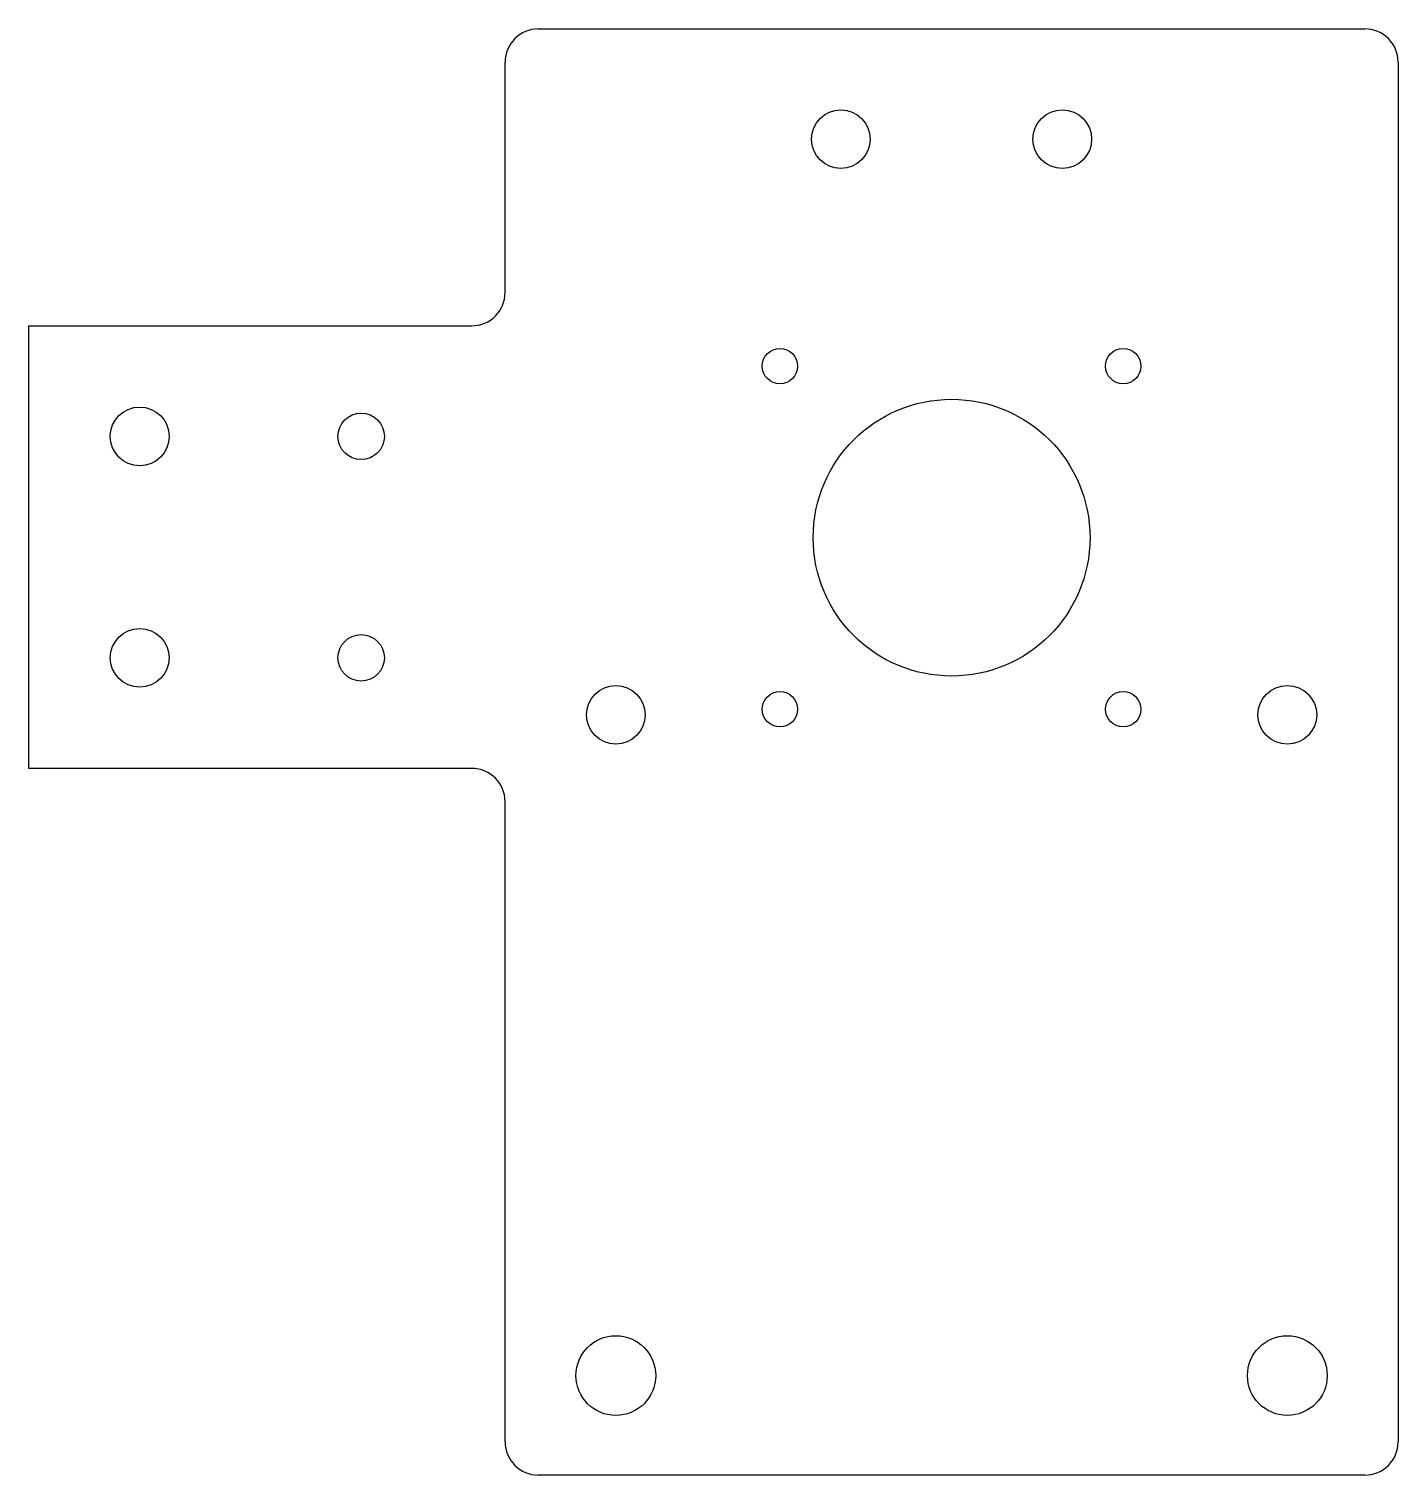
# Model space of a CAD drawing. Extents: x -54 to 70, y -101 to 30.
import ezdxf

# ---------------------------------------------------------------- set-up
doc = ezdxf.new("R2010")
doc.units = 0
doc.layers.add('Body012001001', color=7, linetype='CONTINUOUS')

msp = doc.modelspace()

# ---------------------------------------------------------------- linework, layer by layer
at = {"layer": 'Body012001001'}
for p, q in [((-7.5834, 30.0662), (67.0566, 30.0662)), ((-7.5834, 30.0662, 6), (67.0566, 30.0662, 6)), ((-7.5834, 30.0662), (-7.5834, 30.0662, 6)), ((-7.5834, 30.0662), (67.0566, 30.0662)), ((-7.5834, 30.0662, 6), (67.0566, 30.0662, 6)), ((-7.5834, 30.0662), (-7.5834, 30.0662, 6)), ((67.0566, 30.0662), (67.0566, 30.0662, 6)), ((67.0566, 30.0662), (67.0566, 30.0662, 6)), ((-10.5834, 6.25546), (-10.5834, 27.0662)), ((-10.5834, 6.25546, 6), (-10.5834, 27.0662, 6)), ((-10.5834, 27.0662), (-10.5834, 27.0662, 6)), ((-10.5834, 6.25546), (-10.5834, 27.0662)), ((-10.5834, 6.25546, 6), (-10.5834, 27.0662, 6)), ((-10.5834, 27.0662), (-10.5834, 27.0662, 6)), ((70.0566, 27.0662), (70.0566, -97.5802)), ((70.0566, 27.0662, 6), (70.0566, -97.5802, 6)), ((70.0566, 27.0662), (70.0566, 27.0662, 6)), ((70.0566, 27.0662), (70.0566, -97.5802)), ((70.0566, 27.0662, 6), (70.0566, -97.5802, 6)), ((70.0566, 27.0662), (70.0566, 27.0662, 6)), ((17.0866, 20.1055), (17.0866, 20.1055, 6)), ((17.0866, 20.1055), (17.0866, 20.1055, 6)), ((37.0866, 20.1055), (37.0866, 20.1055, 6)), ((37.0866, 20.1055), (37.0866, 20.1055, 6)), ((-10.5834, 6.25546), (-10.5834, 6.25546, 6)), ((-10.5834, 6.25546), (-10.5834, 6.25546, 6)), ((-53.5834, -36.7445), (-53.5834, 3.25546)), ((-53.5834, 3.25546), (-13.5834, 3.25546)), ((-53.5834, -36.7445, 6), (-53.5834, 3.25546, 6)), ((-53.5834, 3.25546, 6), (-13.5834, 3.25546, 6)), ((-53.5834, 3.25546), (-53.5834, 3.25546, 6)), ((-53.5834, -36.7445), (-53.5834, 3.25546)), ((-53.5834, -36.7445, 6), (-53.5834, 3.25546, 6)), ((-53.5834, 3.25546), (-53.5834, 3.25546, 6)), ((-53.5834, 3.25546), (-13.5834, 3.25546)), ((-53.5834, 3.25546, 6), (-13.5834, 3.25546, 6)), ((-13.5834, 3.25546), (-13.5834, 3.25546, 6)), ((-13.5834, 3.25546), (-13.5834, 3.25546, 6)), ((15.8366, -0.39454, 6), (15.8366, -0.39454)), ((15.8366, -0.39454, 6), (15.8366, -0.39454)), ((46.8366, -0.39454, 6), (46.8366, -0.39454)), ((46.8366, -0.39454, 6), (46.8366, -0.39454)), ((-40.9334, -6.74454, 6), (-40.9334, -6.74454)), ((-40.9334, -6.74454, 6), (-40.9334, -6.74454)), ((-21.4834, -6.74454, 6), (-21.4834, -6.74454)), ((-21.4834, -6.74454, 6), (-21.4834, -6.74454)), ((42.2366, -15.8945, 6), (42.2366, -15.8945)), ((42.2366, -15.8945, 6), (42.2366, -15.8945)), ((-40.9334, -26.7445, 6), (-40.9334, -26.7445)), ((-40.9334, -26.7445, 6), (-40.9334, -26.7445)), ((-21.4834, -26.7445, 6), (-21.4834, -26.7445)), ((-21.4834, -26.7445, 6), (-21.4834, -26.7445)), ((2.0666, -31.8945, 6), (2.0666, -31.8945)), ((2.0666, -31.8945, 6), (2.0666, -31.8945)), ((15.8366, -31.3945, 6), (15.8366, -31.3945)), ((15.8366, -31.3945, 6), (15.8366, -31.3945)), ((46.8366, -31.3945, 6), (46.8366, -31.3945)), ((46.8366, -31.3945, 6), (46.8366, -31.3945)), ((62.7066, -31.8945, 6), (62.7066, -31.8945)), ((62.7066, -31.8945, 6), (62.7066, -31.8945)), ((-13.5834, -36.7445), (-53.5834, -36.7445)), ((-13.5834, -36.7445, 6), (-53.5834, -36.7445, 6)), ((-53.5834, -36.7445), (-53.5834, -36.7445, 6)), ((-13.5834, -36.7445), (-53.5834, -36.7445)), ((-13.5834, -36.7445, 6), (-53.5834, -36.7445, 6)), ((-53.5834, -36.7445), (-53.5834, -36.7445, 6)), ((-13.5834, -36.7445), (-13.5834, -36.7445, 6)), ((-13.5834, -36.7445), (-13.5834, -36.7445, 6)), ((-10.5834, -39.7445), (-10.5834, -39.7445, 6)), ((-10.5834, -97.5802), (-10.5834, -39.7445)), ((-10.5834, -97.5802, 6), (-10.5834, -39.7445, 6)), ((-10.5834, -39.7445), (-10.5834, -39.7445, 6)), ((-10.5834, -97.5802), (-10.5834, -39.7445)), ((-10.5834, -97.5802, 6), (-10.5834, -39.7445, 6)), ((3.0166, -91.5945, 6), (3.0166, -91.5945)), ((3.0166, -91.5945, 6), (3.0166, -91.5945)), ((63.6566, -91.5945, 6), (63.6566, -91.5945)), ((63.6566, -91.5945, 6), (63.6566, -91.5945)), ((-10.5834, -97.5802), (-10.5834, -97.5802, 6)), ((-10.5834, -97.5802), (-10.5834, -97.5802, 6)), ((70.0566, -97.5802), (70.0566, -97.5802, 6)), ((70.0566, -97.5802), (70.0566, -97.5802, 6)), ((-7.5834, -100.58), (-7.5834, -100.58, 6)), ((67.0566, -100.58), (-7.5834, -100.58)), ((67.0566, -100.58, 6), (-7.5834, -100.58, 6)), ((-7.5834, -100.58), (-7.5834, -100.58, 6)), ((67.0566, -100.58), (-7.5834, -100.58)), ((67.0566, -100.58, 6), (-7.5834, -100.58, 6)), ((67.0566, -100.58), (67.0566, -100.58, 6)), ((67.0566, -100.58), (67.0566, -100.58, 6))]:
    msp.add_line(p, q, dxfattribs=at)
for centre, radius in [((19.7366, 20.1055), 2.65), ((19.7366, 20.1055), 2.65), ((19.7366, 20.1055), 2.65), ((19.7366, 20.1055), 2.65), ((39.7366, 20.1055), 2.65), ((39.7366, 20.1055), 2.65), ((39.7366, 20.1055), 2.65), ((39.7366, 20.1055), 2.65), ((14.2366, -0.39454), 1.6), ((14.2366, -0.39454), 1.6), ((14.2366, -0.39454), 1.6), ((14.2366, -0.39454), 1.6), ((45.2366, -0.39454), 1.6), ((45.2366, -0.39454), 1.6), ((45.2366, -0.39454), 1.6), ((45.2366, -0.39454), 1.6), ((29.7366, -15.8945), 12.5), ((29.7366, -15.8945), 12.5), ((29.7366, -15.8945), 12.5), ((29.7366, -15.8945), 12.5), ((-43.5834, -6.74454), 2.65), ((-43.5834, -6.74454), 2.65), ((-43.5834, -6.74454), 2.65), ((-43.5834, -6.74454), 2.65), ((-23.5834, -6.74454), 2.1), ((-23.5834, -6.74454), 2.1), ((-23.5834, -6.74454), 2.1), ((-23.5834, -6.74454), 2.1), ((-43.5834, -26.7445), 2.65), ((-43.5834, -26.7445), 2.65), ((-43.5834, -26.7445), 2.65), ((-43.5834, -26.7445), 2.65), ((-23.5834, -26.7445), 2.1), ((-23.5834, -26.7445), 2.1), ((-23.5834, -26.7445), 2.1), ((-23.5834, -26.7445), 2.1), ((-0.5834, -31.8945), 2.65), ((-0.5834, -31.8945), 2.65), ((-0.5834, -31.8945), 2.65), ((-0.5834, -31.8945), 2.65), ((14.2366, -31.3945), 1.6), ((14.2366, -31.3945), 1.6), ((14.2366, -31.3945), 1.6), ((14.2366, -31.3945), 1.6), ((45.2366, -31.3945), 1.6), ((45.2366, -31.3945), 1.6), ((45.2366, -31.3945), 1.6), ((45.2366, -31.3945), 1.6), ((60.0566, -31.8945), 2.65), ((60.0566, -31.8945), 2.65), ((60.0566, -31.8945), 2.65), ((60.0566, -31.8945), 2.65), ((-0.5834, -91.5945), 3.6), ((-0.5834, -91.5945), 3.6), ((-0.5834, -91.5945), 3.6), ((-0.5834, -91.5945), 3.6), ((60.0566, -91.5945), 3.6), ((60.0566, -91.5945), 3.6), ((60.0566, -91.5945), 3.6), ((60.0566, -91.5945), 3.6)]:
    msp.add_circle(centre, radius, dxfattribs=at)
for centre, start, end in [((-7.5834, 27.0662), 90, 180), ((-7.5834, 27.0662, 6), 90, 180), ((-7.5834, 27.0662), 90, 180), ((-7.5834, 27.0662, 6), 90, 180), ((67.0566, 27.0662), 0, 90), ((67.0566, 27.0662, 6), 0, 90), ((67.0566, 27.0662), 0, 90), ((67.0566, 27.0662, 6), 0, 90), ((-13.5834, 6.25546), -90, 0), ((-13.5834, 6.25546, 6), -90, 0), ((-13.5834, 6.25546), -90, 0), ((-13.5834, 6.25546, 6), -90, 0), ((-13.5834, -39.7445), 0, 90), ((-13.5834, -39.7445, 6), 0, 90), ((-13.5834, -39.7445), 0, 90), ((-13.5834, -39.7445, 6), 0, 90), ((-7.5834, -97.5802), 180, -90), ((-7.5834, -97.5802, 6), 180, -90), ((-7.5834, -97.5802), 180, -90), ((-7.5834, -97.5802, 6), 180, -90), ((67.0566, -97.5802), -90, 0), ((67.0566, -97.5802, 6), -90, 0), ((67.0566, -97.5802), -90, 0), ((67.0566, -97.5802, 6), -90, 0)]:
    msp.add_arc(centre, 3, start, end, dxfattribs=at)

doc.saveas('drawing.dxf')
